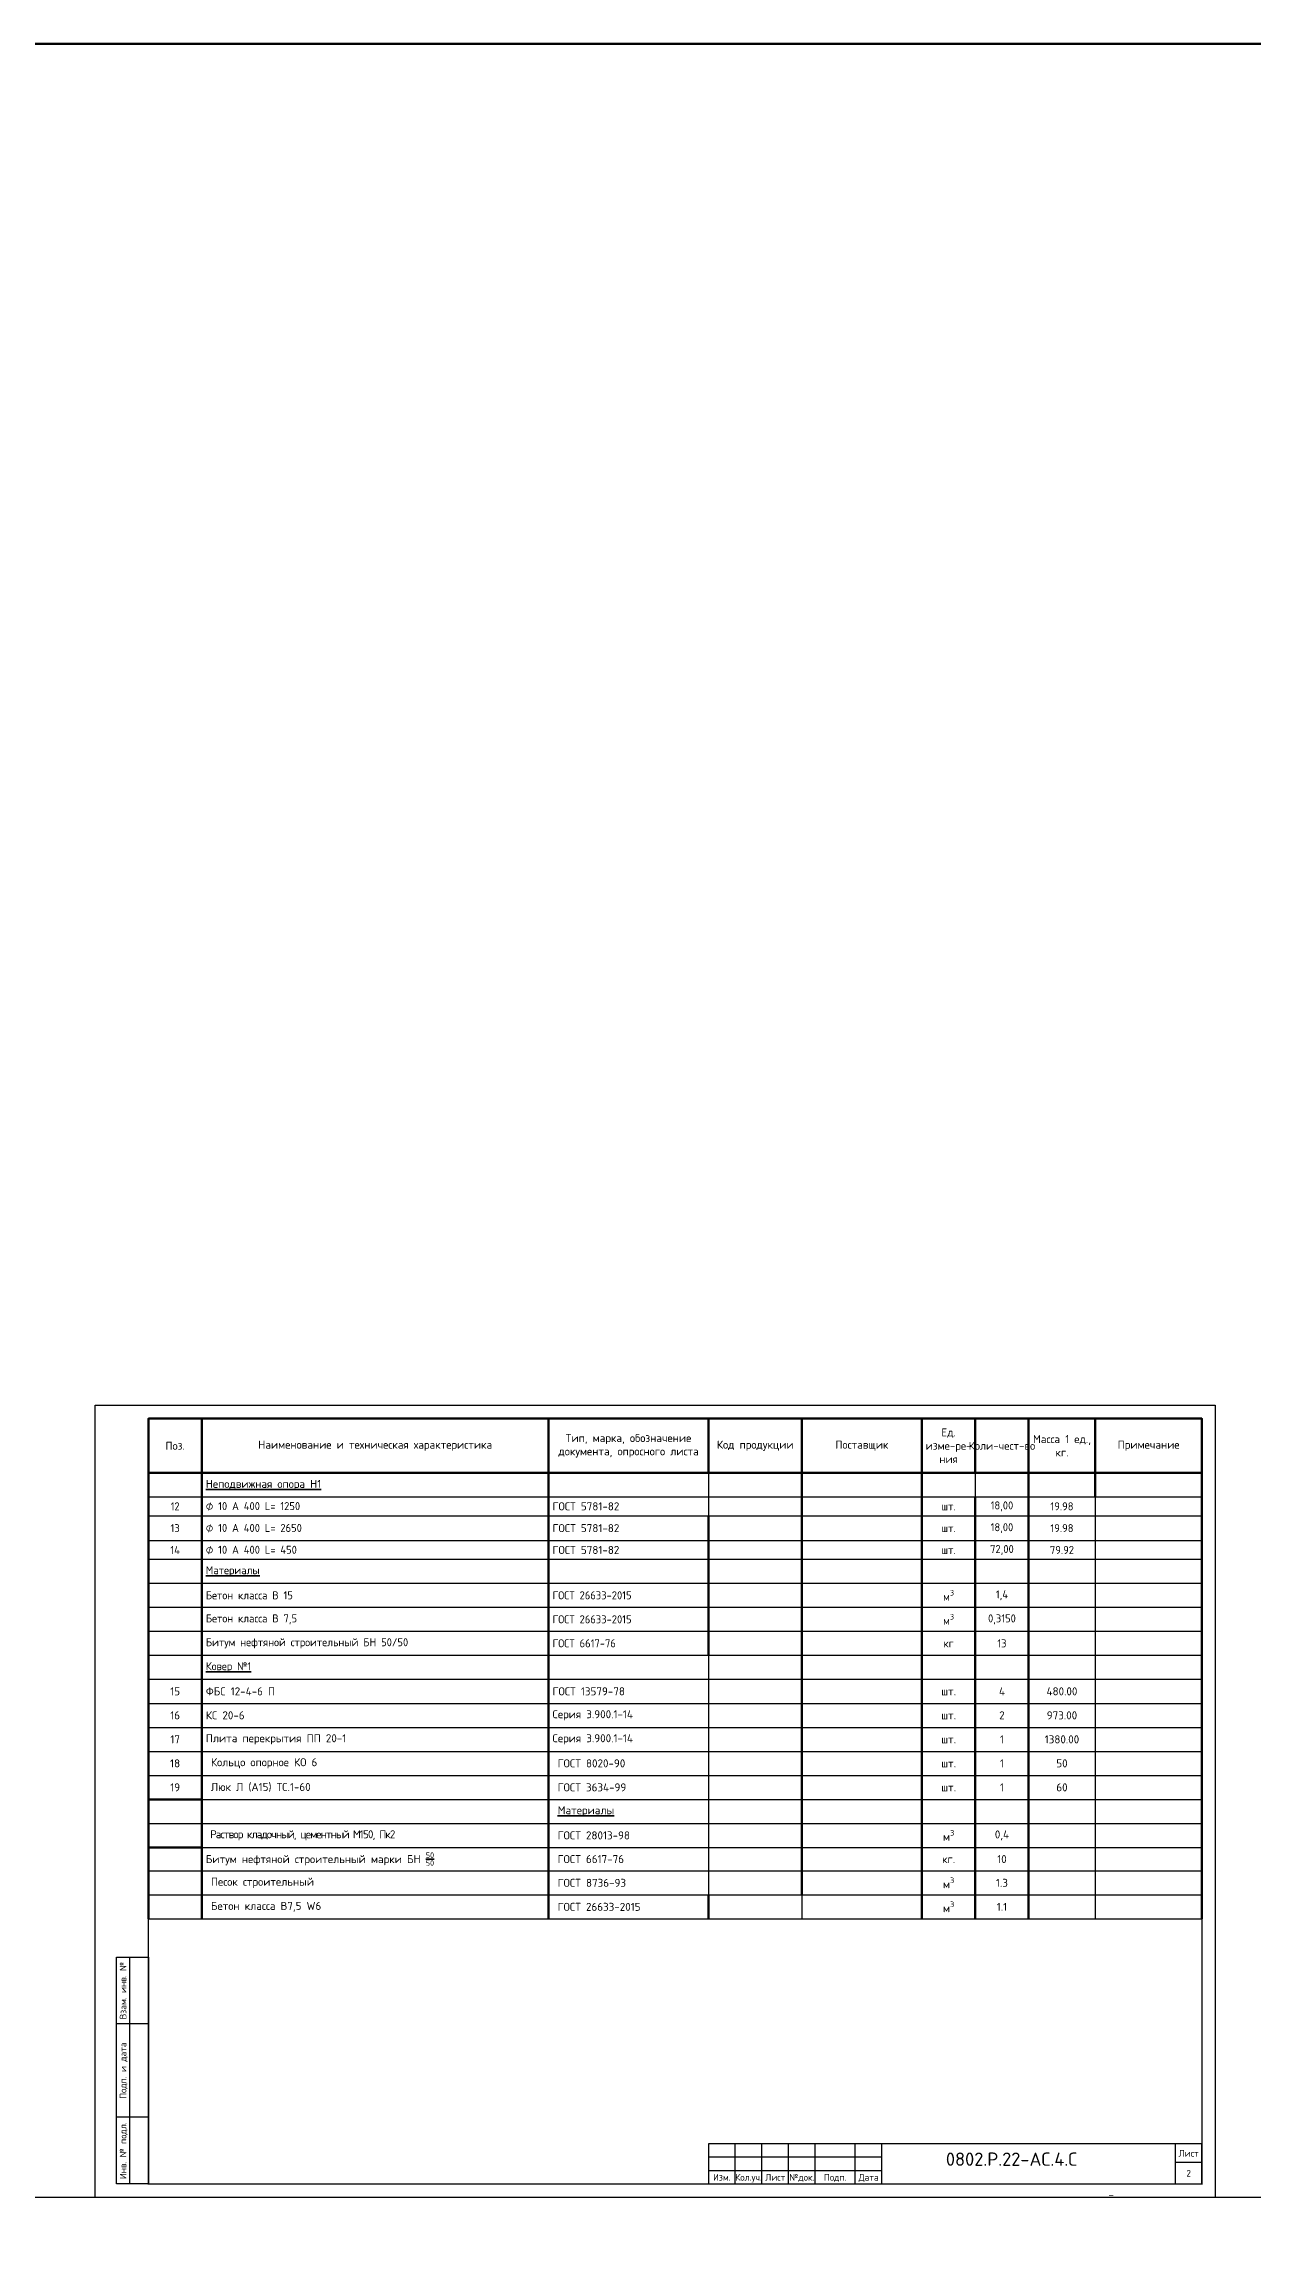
# Model space of a CAD drawing. Header units: millimetres. Extents: x 1601 to 15402, y -324 to 12625.
# Drawn here: x 13065 to 13518, y 304 to 1126 of the extents above; entities that cross this region are included whole.
import ezdxf
from ezdxf.enums import TextEntityAlignment as Align

# ---------------------------------------------------------------- set-up
doc = ezdxf.new("R2010")
doc.units = ezdxf.units.MM
doc.layers.add('таблица', color=250, linetype='Continuous', lineweight=35)
doc.styles.add('-ISOCPEUR-', font='isocpeur.TTF')
doc.styles.add('GOST-2.304_Type-B', font='GOST Common.ttf')
doc.styles.get("Standard").update_dxf_attribs({"font": 'GOST Common.ttf'})

# ---------------------------------------------------------------- blocks, each defined once
blk = doc.blocks.new('*T883')
at = {"layer": 'таблица', "color": 7, "lineweight": 50, "transparency": 16777216}
for p, q in [((0, 0), (395, 0)), ((0, 0), (0, -20.43)), ((20, 0), (20, -20.43)), ((150, 0), (150, -20.43)), ((210, 0), (210, -20.43)), ((245, 0), (245, -20.43)), ((290, 0), (290, -20.43)), ((310, 0), (310, -20.43)), ((330, 0), (330, -20.43)), ((355, 0), (355, -20.43)), ((395, 0), (395, -20.43))]:
    blk.add_line(p, q, dxfattribs=at)
at = {"layer": 'таблица', "color": 0, "lineweight": 50, "transparency": 16777216}
for p, q in [((0, -20.43), (150, -20.43)), ((0, -20.43), (0, -187.59)), ((20, -20.43), (20, -187.59)), ((210, -20.43), (395, -20.43)), ((245, -20.43), (245, -178.59)), ((290, -20.43), (290, -29.43)), ((330, -20.43), (330, -29.43)), ((355, -20.43), (355, -29.43)), ((395, -20.43), (395, -187.59)), ((210, -36.43), (210, -88.79)), ((0, -142.79), (20, -142.79)), ((0, -160.79), (20, -160.79)), ((210, -178.59), (210, -187.59))]:
    blk.add_line(p, q, dxfattribs=at)
at = {"layer": 'таблица', "color": 0, "linetype": 'ByBlock', "lineweight": 50, "transparency": 16777216}
for p, q in [((150, -20.43), (210, -20.43)), ((150, -20.43), (150, -187.59)), ((290, -29.43), (290, -187.59)), ((310, -29.43), (310, -187.59)), ((330, -29.43), (330, -187.59))]:
    blk.add_line(p, q, dxfattribs=at)
at = {"layer": 'таблица', "color": 0, "linetype": 'ByBlock', "lineweight": -2, "transparency": 16777216}
for p, q in [((210, -20.43), (210, -36.43)), ((310, -20.43), (310, -29.43)), ((355, -29.43), (355, -187.59)), ((210, -88.79), (210, -178.59)), ((245, -178.59), (245, -187.59)), ((210, -187.59), (245, -187.59))]:
    blk.add_line(p, q, dxfattribs=at)
at = {"layer": 'таблица', "color": 0, "lineweight": 25, "transparency": 16777216}
for p, q in [((0, -29.43), (20, -29.43)), ((210, -29.43), (290, -29.43)), ((310, -29.43), (395, -29.43)), ((0, -36.43), (20, -36.43)), ((210, -36.43), (245, -36.43)), ((355, -36.43), (395, -36.43)), ((0, -45.79), (20, -45.79)), ((210, -45.79), (245, -45.79)), ((355, -45.79), (395, -45.79)), ((0, -52.79), (20, -52.79)), ((210, -52.79), (245, -52.79)), ((355, -52.79), (395, -52.79)), ((0, -61.79), (20, -61.79)), ((210, -61.79), (245, -61.79)), ((355, -61.79), (395, -61.79)), ((0, -70.79), (20, -70.79)), ((210, -70.79), (245, -70.79)), ((355, -70.79), (395, -70.79)), ((0, -79.79), (20, -79.79)), ((210, -79.79), (245, -79.79)), ((355, -79.79), (395, -79.79)), ((0, -88.79), (20, -88.79)), ((210, -88.79), (245, -88.79)), ((355, -88.79), (395, -88.79)), ((0, -97.79), (20, -97.79)), ((210, -97.79), (245, -97.79)), ((355, -97.79), (395, -97.79)), ((0, -106.79), (20, -106.79)), ((210, -106.79), (245, -106.79)), ((355, -106.79), (395, -106.79)), ((0, -115.79), (20, -115.79)), ((210, -115.79), (245, -115.79)), ((355, -115.79), (395, -115.79)), ((0, -124.79), (20, -124.79)), ((210, -124.79), (245, -124.79)), ((355, -124.79), (395, -124.79)), ((0, -133.79), (20, -133.79)), ((210, -133.79), (245, -133.79)), ((355, -133.79), (395, -133.79)), ((210, -142.79), (245, -142.79)), ((355, -142.79), (395, -142.79)), ((0, -151.79), (20, -151.79)), ((210, -151.79), (245, -151.79)), ((355, -151.79), (395, -151.79)), ((210, -160.79), (245, -160.79)), ((355, -160.79), (395, -160.79)), ((0, -169.59), (20, -169.59)), ((210, -169.59), (245, -169.59)), ((355, -169.59), (395, -169.59)), ((0, -178.59), (20, -178.59)), ((210, -178.59), (245, -178.59)), ((355, -178.59), (395, -178.59)), ((0, -187.59), (20, -187.59)), ((355, -187.59), (395, -187.59))]:
    blk.add_line(p, q, dxfattribs=at)
at = {"layer": 'таблица', "color": 0, "linetype": 'ByBlock', "lineweight": 25, "transparency": 16777216}
for p, q in [((20, -29.43), (210, -29.43)), ((290, -29.43), (310, -29.43)), ((20, -36.43), (210, -36.43)), ((245, -36.43), (355, -36.43)), ((20, -45.79), (210, -45.79)), ((245, -45.79), (355, -45.79)), ((20, -52.79), (210, -52.79)), ((245, -52.79), (355, -52.79)), ((20, -61.79), (210, -61.79)), ((245, -61.79), (355, -61.79)), ((20, -70.79), (210, -70.79)), ((245, -70.79), (355, -70.79)), ((20, -79.79), (210, -79.79)), ((245, -79.79), (355, -79.79)), ((20, -88.79), (210, -88.79)), ((245, -88.79), (355, -88.79)), ((20, -97.79), (210, -97.79)), ((245, -97.79), (355, -97.79)), ((20, -106.79), (210, -106.79)), ((245, -106.79), (355, -106.79)), ((20, -115.79), (210, -115.79)), ((245, -115.79), (355, -115.79)), ((20, -124.79), (210, -124.79)), ((245, -124.79), (355, -124.79)), ((20, -133.79), (210, -133.79)), ((245, -133.79), (355, -133.79)), ((20, -142.79), (210, -142.79)), ((245, -142.79), (355, -142.79)), ((20, -151.79), (210, -151.79)), ((245, -151.79), (355, -151.79)), ((20, -160.79), (210, -160.79)), ((245, -160.79), (355, -160.79)), ((20, -169.59), (210, -169.59)), ((245, -169.59), (355, -169.59)), ((20, -178.59), (210, -178.59)), ((245, -178.59), (355, -178.59)), ((20, -187.59), (210, -187.59)), ((245, -187.59), (355, -187.59))]:
    blk.add_line(p, q, dxfattribs=at)
at = {"layer": 'таблица', "color": 7, "transparency": 16777216, "char_height": 3, "attachment_point": 5}
for s, insert, width, style in [('Тип, марка, обозначение документа, опросного листа', (180, -10.22), 57, '-ISOCPEUR-'), ('Ед. изме-ре- ния', (300, -10.22), 17, '-ISOCPEUR-'), ('Масса 1 ед., кг.', (342.5, -10.22), 22, '-ISOCPEUR-'), ('Поз.', (10, -10.22), 17, '-ISOCPEUR-'), ('Наименование и техническая характеристика', (85, -10.22), 127, '-ISOCPEUR-'), ('Код продукции', (227.5, -10.22), 32, '-ISOCPEUR-'), ('Поставщик', (267.5, -10.22), 42, '-ISOCPEUR-'), ('Коли-чест-во', (320, -10.22), 17, '-ISOCPEUR-'), ('Примечание', (375, -10.22), 37, '-ISOCPEUR-'), ('12', (10, -32.93), 17, 'GOST-2.304_Type-B'), ('13', (10, -41.11), 17, 'GOST-2.304_Type-B'), ('14', (10, -49.29), 17, 'GOST-2.304_Type-B'), ('15', (10, -102.29), 17, '-ISOCPEUR-'), ('16', (10, -111.29), 17, '-ISOCPEUR-'), ('17', (10, -120.29), 17, '-ISOCPEUR-'), ('18', (10, -129.29), 17, '-ISOCPEUR-')]:
    blk.add_mtext(s, dxfattribs=dict(at, insert=insert, width=width, style=style))
at = {"layer": 'таблица', "color": 0, "transparency": 16777216, "char_height": 3}
for s, insert, width, attachment_point, style in [('{\\LНеподвижная опора Н1}', (21.5, -24.93), 127, 4, '-ISOCPEUR-'), ('⌀ 10 А 400 L= 1250', (21.5, -32.93), 127, 4, 'GOST-2.304_Type-B'), ('{\\fISOCPEUR|b0|i0|c204|p34;\\C7;ГОСТ 5781-82}', (151.5, -32.93), 57, 4, 'GOST-2.304_Type-B'), ('шт.', (300, -32.93), 17, 5, 'GOST-2.304_Type-B'), ('18,00', (320, -32.93), 17, 5, 'GOST-2.304_Type-B'), ('19.98', (342.5, -32.93), 22, 5, 'GOST-2.304_Type-B'), ('⌀ 10 А 400 L= 2650', (21.5, -41.11), 127, 4, 'GOST-2.304_Type-B'), ('{\\fISOCPEUR|b0|i0|c204|p34;\\C7;ГОСТ 5781-82}', (151.5, -41.11), 57, 4, 'GOST-2.304_Type-B'), ('шт.', (300, -41.11), 17, 5, 'GOST-2.304_Type-B'), ('18,00', (320, -41.11), 17, 5, 'GOST-2.304_Type-B'), ('19.98', (342.5, -41.11), 22, 5, 'GOST-2.304_Type-B'), ('⌀ 10 А 400 L= 450', (21.5, -49.29), 127, 4, 'GOST-2.304_Type-B'), ('{\\fISOCPEUR|b0|i0|c204|p34;\\C7;ГОСТ 5781-82}', (151.5, -49.29), 57, 4, 'GOST-2.304_Type-B'), ('шт.', (300, -49.29), 17, 5, 'GOST-2.304_Type-B'), ('72,00', (320, -49.29), 17, 5, 'GOST-2.304_Type-B'), ('79.92', (342.5, -49.29), 22, 5, 'GOST-2.304_Type-B'), ('{\\LМатериалы}', (21.5, -57.29), 127, 4, 'GOST-2.304_Type-B'), ('Бетон класса В 15', (21.5, -66.29), 127, 4, 'GOST-2.304_Type-B'), ('ГОСТ 26633-2015', (151.5, -66.29), 57, 4, 'GOST-2.304_Type-B'), ('\\A1;м{\\H0.7x;\\S3^ ;}', (300, -66.29), 17, 5, 'GOST-2.304_Type-B'), ('1,4', (320, -66.29), 17, 5, 'GOST-2.304_Type-B'), ('Бетон класса В 7,5', (21.5, -75.29), 127, 4, 'GOST-2.304_Type-B'), ('ГОСТ 26633-2015', (151.5, -75.29), 57, 4, 'GOST-2.304_Type-B'), ('\\A1;м{\\H0.7x;\\S3^ ;}', (300, -75.29), 17, 5, 'GOST-2.304_Type-B'), ('0,3150', (320, -75.29), 17, 5, 'GOST-2.304_Type-B'), ('\\A1;Битум нефтяной строительный БН {\\H1x;50/50 }', (21.5, -84.29), 127, 4, 'GOST-2.304_Type-B'), ('ГОСТ 6617-76', (151.5, -84.29), 57, 4, 'GOST-2.304_Type-B'), ('кг', (300, -84.29), 17, 5, 'GOST-2.304_Type-B'), ('13', (320, -84.29), 17, 5, 'GOST-2.304_Type-B'), ('{\\LКовер №1}', (21.5, -93.29), 127, 4, 'GOST-2.304_Type-B'), ('ФБС 12-4-6 П', (21.5, -102.29), 127, 4, '-ISOCPEUR-'), ('ГОСТ 13579-78', (151.5, -102.29), 57, 4, '-ISOCPEUR-'), ('шт.', (300, -102.29), 17, 5, '-ISOCPEUR-'), ('4', (320, -102.29), 17, 5, '-ISOCPEUR-'), ('480.00', (342.5, -102.29), 22, 5, '-ISOCPEUR-'), ('КС 20-6', (21.5, -111.29), 127, 4, '-ISOCPEUR-'), ('Серия 3.900.1-14', (151.5, -111.29), 57, 4, '-ISOCPEUR-'), ('шт.', (300, -111.29), 17, 5, '-ISOCPEUR-'), ('2', (320, -111.29), 17, 5, '-ISOCPEUR-'), ('973.00', (342.5, -111.29), 22, 5, '-ISOCPEUR-'), ('Плита перекрытия ПП 20-1', (21.5, -120.29), 127, 4, '-ISOCPEUR-'), ('Серия 3.900.1-14', (151.5, -120.29), 57, 4, '-ISOCPEUR-'), ('шт.', (300, -120.29), 17, 5, '-ISOCPEUR-'), ('1', (320, -120.29), 17, 5, '-ISOCPEUR-'), ('1380.00', (342.5, -120.29), 22, 5, '-ISOCPEUR-'), (' Кольцо опорное КО 6', (21.5, -129.29), 127, 4, '-ISOCPEUR-'), (' ГОСТ 8020-90', (151.5, -129.29), 57, 4, '-ISOCPEUR-'), ('шт.', (300, -129.29), 17, 5, '-ISOCPEUR-'), ('1', (320, -129.29), 17, 5, '-ISOCPEUR-'), ('50', (342.5, -129.29), 22, 5, '-ISOCPEUR-'), ('19', (10, -138.29), 17, 5, '-ISOCPEUR-'), (' Люк Л (А15) ТС.1-60', (21.5, -138.29), 127, 4, '-ISOCPEUR-'), (' ГОСТ 3634-99', (151.5, -138.29), 57, 4, '-ISOCPEUR-'), ('шт.', (300, -138.29), 17, 5, '-ISOCPEUR-'), ('1', (320, -138.29), 17, 5, '-ISOCPEUR-'), ('60', (342.5, -138.29), 22, 5, '-ISOCPEUR-'), ('{\\L Материалы}', (151.5, -147.29), 57, 4, '-ISOCPEUR-'), ('{\\T0.85; Раствор кладочный, цементный М150, Пк2}', (21.5, -156.29), 127, 4, '-ISOCPEUR-'), (' ГОСТ 28013-98', (151.5, -156.29), 57, 4, '-ISOCPEUR-'), ('\\A1;м{\\H0.7x;\\S3^ ;}', (300, -156.29), 17, 5, '-ISOCPEUR-'), ('0,4', (320, -156.29), 17, 5, '-ISOCPEUR-'), ('\\A1;Битум нефтяной строительный марки БН {\\H0.7x;\\S50/50;}', (21.5, -165.19), 127, 4, '-ISOCPEUR-'), (' ГОСТ 6617-76', (151.5, -165.19), 57, 4, '-ISOCPEUR-'), ('10', (320, -165.19), 17, 5, '-ISOCPEUR-'), (' Песок строительный', (21.5, -174.09), 127, 4, '-ISOCPEUR-'), (' ГОСТ 8736-93', (151.5, -174.09), 57, 4, '-ISOCPEUR-'), ('кг.', (300, -165.19), 17, 5, '-ISOCPEUR-'), ('\\A1;м{\\H0.7x;\\S3^ ;}', (300, -174.09), 17, 5, '-ISOCPEUR-'), ('1.3', (320, -174.09), 17, 5, '-ISOCPEUR-'), (' Бетон класса В7,5 W6', (21.5, -183.09), 127, 4, '-ISOCPEUR-'), (' ГОСТ 26633-2015', (151.5, -183.09), 57, 4, '-ISOCPEUR-'), ('\\A1;м{\\H0.7x;\\S3^ ;}', (300, -183.09), 17, 5, '-ISOCPEUR-'), ('1.1', (320, -183.09), 17, 5, '-ISOCPEUR-')]:
    blk.add_mtext(s, dxfattribs=dict(at, insert=insert, width=width, attachment_point=attachment_point, style=style))

msp = doc.modelspace()

# ---------------------------------------------------------------- linework, layer by layer
for p, q in [((13097.4697, 323.2356), (13097.4697, 408.2356)), ((13104.4697, 383.2356), (13092.4697, 383.2356)), ((13104.4697, 348.2356), (13092.4697, 348.2356)), ((13324.4697, 323.2356), (13324.4697, 338.2356)), ((13334.4697, 323.2356), (13334.4697, 338.2356)), ((13344.4697, 323.2356), (13344.4697, 338.2356)), ((13354.4697, 323.2356), (13354.4697, 338.2356)), ((13369.4697, 323.2356), (13369.4697, 338.2356)), ((13379.4697, 323.2356), (13379.4697, 338.2356)), ((13489.4697, 338.2356), (13489.4697, 323.2356)), ((13379.4697, 333.2356), (13314.4697, 333.2356)), ((13499.4697, 331.2356), (13489.4697, 331.2356)), ((13314.4697, 328.2356), (13379.4697, 328.2356)), ((15402.2532, 318.2356), (5591.2496, 318.2356))]:
    msp.add_line(p, q)
at = {"color": 3, "lineweight": 100}
msp.add_lwpolyline([(6608.3602, 1125.621), (14902.9193, 1125.621), (14902.9193, -323.7725), (6608.3602, -323.7725)], close=True, dxfattribs=at)
for points in [[(13084.4697, 615.2356), (13504.4697, 615.2356), (13504.4697, 318.2356), (13084.4697, 318.2356)], [(13104.4697, 323.2356), (13092.4697, 323.2356), (13092.4697, 408.2356), (13104.4697, 408.2356)], [(13314.4697, 323.2356), (13499.4697, 323.2356), (13499.4697, 338.2356), (13314.4697, 338.2356)]]:
    msp.add_lwpolyline(points, close=True)
at = {"const_width": 0.5}
msp.add_lwpolyline([(13104.4697, 610.2356), (13499.4697, 610.2356), (13499.4697, 323.2356), (13104.4697, 323.2356)], close=True, dxfattribs=at)

# ---------------------------------------------------------------- block references
msp.add_blockref('*T883', (13104.4697, 610.2356))

# ---------------------------------------------------------------- texts
at = {"style": '-ISOCPEUR-'}
for s, p in [('Взам. инв. №', (13094.9697, 395.7356)), ('Подп. и дата', (13094.9697, 365.7356)), ('Инв. № подл.', (13094.9697, 335.7356))]:
    msp.add_text(s, height=2.5, rotation=90, dxfattribs=at).set_placement(p, align=Align.MIDDLE_CENTER)
for s, p in [('Лист', (13494.4697, 334.7356)), ('Изм.', (13319.4697, 325.7356)), ('Кол.уч.', (13329.4697, 325.7356)), ('Лист', (13339.4697, 325.7356)), ('№док.', (13349.4697, 325.7356)), ('Подп.', (13361.9697, 325.7356)), ('Дата', (13374.4697, 325.7356))]:
    msp.add_text(s, height=2.5, dxfattribs=at).set_placement(p, align=Align.MIDDLE_CENTER)
at = {"insert": (13403.6673, 335.0437), "char_height": 5, "width": 38.557853, "attachment_point": 1}
msp.add_mtext('\\pi-10.22107,l10;{\\fISOCPEUR|b0|i0|c204|p34;\\C7;0802.Р.22-АС.4.С}', dxfattribs=at)
at = {"style": '-ISOCPEUR-'}
msp.add_attdef('2', text='*', height=2.5, dxfattribs=at).set_placement((13494.4697, 327.2356), align=Align.MIDDLE_CENTER)
at = {"style": '-ISOCPEUR-', "flags": 8}
msp.add_attdef('_', text='Формат', height=3, dxfattribs=at).set_placement((13465.4419, 320.4905), align=Align.MIDDLE_CENTER)

doc.saveas('drawing.dxf')
